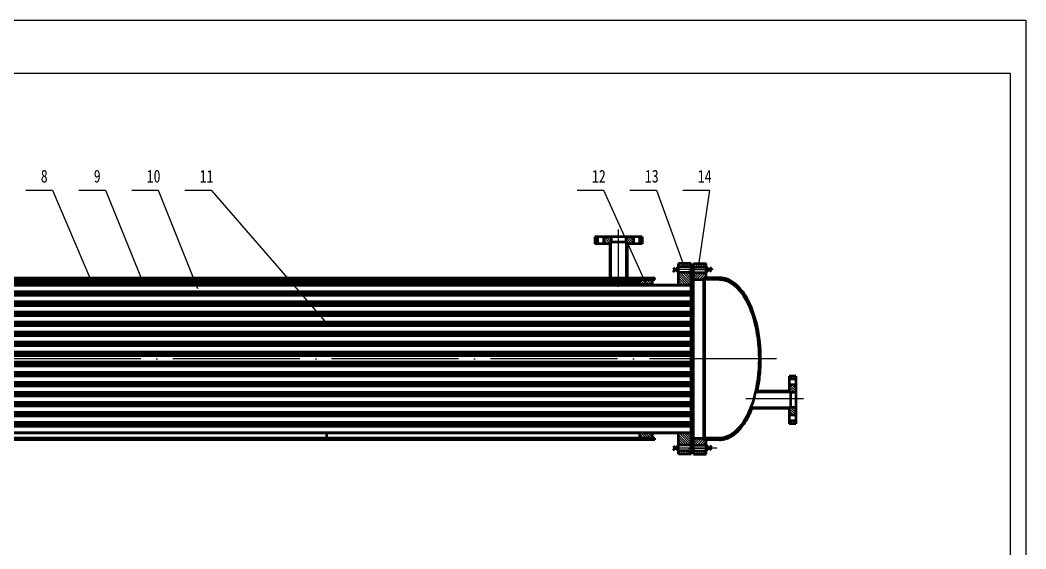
# Model space of a CAD drawing. Header units: millimetres. Extents: x 28112 to 125479, y -77703 to -39899.
# Drawn here: x 29182 to 31082, y -40898 to -39899 of the extents above; entities that cross this region are included whole.
import ezdxf

# ---------------------------------------------------------------- set-up
doc = ezdxf.new("R2010")
doc.units = ezdxf.units.MM
doc.header["$LTSCALE"] = 10
doc.linetypes.add('ACAD_ISO04W100', pattern=[30, 24, -3, 0, -3])
for name, color, linetype in [('中心线', 3, 'ACAD_ISO04W100'), ('填充', 6, 'Continuous'), ('标注', 7, 'Continuous')]:
    doc.layers.add(name, color=color, linetype=linetype)
doc.layers.add('实体', color=7, linetype='Continuous', lineweight=50)
doc.styles.get("Standard").update_dxf_attribs({"font": 'txt', "bigfont": 'gbcbig.shx'})
pattern_1 = [(135, (59228.057, 0), (1.65462987, 1.65462987), []), (135, (59227.757, 0), (1.65462987, 1.65462987), [])]
pattern_2 = [(225, (59228.057, -81078.1354), (1.65462987, -1.65462987), []), (225, (59227.757, -81078.1354), (1.65462987, -1.65462987), [])]

msp = doc.modelspace()

# ---------------------------------------------------------------- hatches: boundary and pattern name
at = {"layer": '填充'}
h = msp.add_hatch(dxfattribs=at)
h.set_pattern_fill('ANSI31', color=256, angle=-90, style=0)
h.set_pattern_definition([(135, (36711.726, -39183.9706), (-2.245064, -2.245064), [])])
h.paths.add_polyline_path([(30352, -40308.8), (30357.5, -40308.8), (30357.5, -40321.8), (30352, -40321.8)])
h.paths.add_polyline_path([(30336.5, -40309.8), (30337.5, -40308.8), (30341, -40308.8), (30341, -40321.8), (30328.7, -40321.8), (30328.7, -40318.8), (30326.5, -40318.8), (30326.5, -40308.8), (30329.5, -40308.8), (30330.5, -40309.8), (30331.5, -40308.8), (30335.5, -40308.8)])
h.paths.add_polyline_path([(30288.5, -40309.8), (30289.5, -40308.8), (30293.5, -40308.8), (30294.5, -40309.8), (30295.5, -40308.8), (30298.5, -40308.8), (30298.5, -40318.8), (30296.2, -40318.8), (30296.2, -40321.8), (30284, -40321.8), (30284, -40308.8), (30287.5, -40308.8)])
h.paths.add_polyline_path([(30267.5, -40321.8), (30267.5, -40308.8), (30273, -40308.8), (30273, -40321.8)])
h = msp.add_hatch(dxfattribs=at)
h.set_pattern_fill('ANSI31', color=256, angle=90, style=0)
h.set_pattern_definition([(225, (0, -81078.1354), (-2.24506403, 2.24506403), [])])
h.paths.add_polyline_path([(30297.7, -40389.1), (30296.2, -40389.1), (30296.2, -40318.8), (30297.7, -40318.8)])
h.paths.add_polyline_path([(30328.7, -40389.1), (30327.2, -40389.1), (30327.2, -40318.8), (30328.7, -40318.8)])
h = msp.add_hatch(dxfattribs=at)
h.set_pattern_fill('ANSI31', color=256, style=0)
h.set_pattern_definition([(135, (59228.057, 0), (2.24506403, 2.24506403), [])])
h.paths.add_polyline_path([(30426, -40359.1), (30450, -40359.1), (30450, -40365.1), (30426, -40365.1)])
h.paths.add_polyline_path([(30426, -40376.1), (30450, -40376.1), (30450, -40399.1), (30426, -40399.1)])
h.paths.add_polyline_path([(30426, -40413.1), (30450, -40413.1), (30450, -40418.1), (30426, -40418.1)])
h.paths.add_polyline_path([(30426, -40432.1), (30450, -40432.1), (30450, -40437.1), (30426, -40437.1)])
h.paths.add_polyline_path([(30426, -40451.1), (30450, -40451.1), (30450, -40456.1), (30426, -40456.1)])
h.paths.add_polyline_path([(30426, -40470.1), (30450, -40470.1), (30450, -40475.1), (30426, -40475.1)])
h.paths.add_polyline_path([(30426, -40489.1), (30450, -40489.1), (30450, -40494.1), (30426, -40494.1)])
h.paths.add_polyline_path([(30426, -40508.1), (30450, -40508.1), (30450, -40513.1), (30426, -40513.1)])
h.paths.add_polyline_path([(30426, -40527.1), (30450, -40527.1), (30450, -40532.1), (30426, -40532.1)])
h.paths.add_polyline_path([(30426, -40546.1), (30450, -40546.1), (30450, -40551.1), (30426, -40551.1)])
h.paths.add_polyline_path([(30426, -40565.1), (30450, -40565.1), (30450, -40570.1), (30426, -40570.1)])
h.paths.add_polyline_path([(30426, -40584.1), (30450, -40584.1), (30450, -40589.1), (30426, -40589.1)])
h.paths.add_polyline_path([(30426, -40603.1), (30450, -40603.1), (30450, -40608.1), (30426, -40608.1)])
h.paths.add_polyline_path([(30426, -40622.1), (30450, -40622.1), (30450, -40627.1), (30426, -40627.1)])
h.paths.add_polyline_path([(30426, -40641.1), (30450, -40641.1), (30450, -40646.1), (30426, -40646.1)])
h.paths.add_polyline_path([(30426, -40660.1), (30450, -40660.1), (30450, -40665.1), (30426, -40665.1)])
h.paths.add_polyline_path([(30426, -40679.1), (30450, -40679.1), (30450, -40702.1), (30426, -40702.1)])
h.paths.add_polyline_path([(30426, -40713.1), (30450, -40713.1), (30450, -40719.1), (30426, -40719.1)])
h = msp.add_hatch(dxfattribs=at)
h.set_pattern_fill('ANSI31', color=256, angle=-90, style=0)
h.set_pattern_definition([(225, (-11583.396, -15323.1676), (-2.24506403, 2.24506403), [])])
h.paths.add_polyline_path([(30454, -40365.1), (30454, -40359.1), (30478, -40359.1), (30478, -40365.1)])
h.paths.add_polyline_path([(30478, -40376.1), (30478, -40386.1), (30475, -40386.1), (30473.3, -40389.1), (30454, -40389.1), (30454, -40384.1), (30455, -40383.1), (30454, -40382.1), (30454, -40380.1), (30455, -40379.1), (30454, -40378.1), (30454, -40376.1)])
h.paths.add_polyline_path([(30454, -40702.1), (30454, -40700.1), (30455, -40699.1), (30454, -40698.1), (30454, -40696.1), (30455, -40695.1), (30454, -40694.1), (30454, -40689.1), (30473.3, -40689.1), (30475, -40692.1), (30478, -40692.1), (30478, -40702.1)])
h.paths.add_polyline_path([(30478, -40713.1), (30478, -40719.1), (30454, -40719.1), (30454, -40713.1)])
h = msp.add_hatch(dxfattribs=at)
h.set_pattern_fill('ANSI31', color=256, scale=5, angle=90, style=0)
h.paths.add_polyline_path([(30381, -40386.1), (28847, -40386.1), (28847, -40389.1), (30381, -40389.1)])
h = msp.add_hatch(dxfattribs=at)
h.set_pattern_fill('JIS_LC_8A', color=256, scale=0.3, style=0)
h.set_pattern_definition(pattern_1)
h.paths.add_polyline_path([(30450, -40377.1), (30454, -40377.1), (30454, -40387.1), (30450, -40387.1)])
h = msp.add_hatch(dxfattribs=at)
h.set_pattern_fill('JIS_LC_8A', color=256, scale=0.3, style=0)
h.set_pattern_definition(pattern_1)
h.paths.add_polyline_path([(30450, -40377.1), (30454, -40377.1), (30454, -40387.1), (30450, -40387.1)])
for points in [[(30473.3, -40389.1), (30475, -40389.1), (30475, -40386.1)], [(30473.3, -40689.1), (30475, -40689.1), (30475, -40692.1)]]:
    msp.add_hatch(color=256, dxfattribs=at).paths.add_polyline_path(points)
h = msp.add_hatch(dxfattribs=at)
h.set_pattern_fill('ANSI31', color=256, angle=-90, style=0)
h.set_pattern_definition([(315, (71578.1582, -15323.1676), (2.24506403, 2.24506403), [])])
h.paths.add_polyline_path([(30367, -40399), (30367, -40398.5), (30370, -40398.5), (30370, -40399), (30376, -40399), (30376, -40389.1), (30352, -40389.1), (30352, -40399), (30358, -40399), (30358, -40398.5), (30361, -40398.5), (30361, -40399)])
h.paths.add_polyline_path([(30361, -40413.2), (30361, -40413.7), (30358, -40413.7), (30358, -40413.2), (30352, -40413.2), (30352, -40418), (30358, -40418), (30358, -40417.5), (30361, -40417.5), (30361, -40418), (30367, -40418), (30367, -40417.5), (30370, -40417.5), (30370, -40418), (30376, -40418), (30376, -40413.2), (30370, -40413.2), (30370, -40413.7), (30367, -40413.7), (30367, -40413.2)])
h.paths.add_polyline_path([(30367, -40437), (30367, -40436.5), (30370, -40436.5), (30370, -40437), (30376, -40437), (30376, -40432.2), (30370, -40432.2), (30370, -40432.7), (30367, -40432.7), (30367, -40432.2), (30361, -40432.2), (30361, -40432.7), (30358, -40432.7), (30358, -40432.2), (30352, -40432.2), (30352, -40437), (30358, -40437), (30358, -40436.5), (30361, -40436.5), (30361, -40437)])
h.paths.add_polyline_path([(30361, -40451.2), (30361, -40451.7), (30358, -40451.7), (30358, -40451.2), (30352, -40451.2), (30352, -40456), (30358, -40456), (30358, -40455.5), (30361, -40455.5), (30361, -40456), (30367, -40456), (30367, -40455.5), (30370, -40455.5), (30370, -40456), (30376, -40456), (30376, -40451.2), (30370, -40451.2), (30370, -40451.7), (30367, -40451.7), (30367, -40451.2)])
h.paths.add_polyline_path([(30367, -40475), (30367, -40474.5), (30370, -40474.5), (30370, -40475), (30376, -40475), (30376, -40470.2), (30370, -40470.2), (30370, -40470.7), (30367, -40470.7), (30367, -40470.2), (30361, -40470.2), (30361, -40470.7), (30358, -40470.7), (30358, -40470.2), (30352, -40470.2), (30352, -40475), (30358, -40475), (30358, -40474.5), (30361, -40474.5), (30361, -40475)])
h.paths.add_polyline_path([(30367, -40494), (30367, -40493.5), (30370, -40493.5), (30370, -40494), (30376, -40494), (30376, -40489.2), (30370, -40489.2), (30370, -40489.7), (30367, -40489.7), (30367, -40489.2), (30361, -40489.2), (30361, -40489.7), (30358, -40489.7), (30358, -40489.2), (30352, -40489.2), (30352, -40494), (30358, -40494), (30358, -40493.5), (30361, -40493.5), (30361, -40494)])
h.paths.add_polyline_path([(30361, -40508.2), (30361, -40508.7), (30358, -40508.7), (30358, -40508.2), (30352, -40508.2), (30352, -40513), (30358, -40513), (30358, -40512.5), (30361, -40512.5), (30361, -40513), (30367, -40513), (30367, -40512.5), (30370, -40512.5), (30370, -40513), (30376, -40513), (30376, -40508.2), (30370, -40508.2), (30370, -40508.7), (30367, -40508.7), (30367, -40508.2)])
h.paths.add_polyline_path([(30361, -40527.2), (30361, -40527.7), (30358, -40527.7), (30358, -40527.2), (30352, -40527.2), (30352, -40532), (30358, -40532), (30358, -40531.5), (30361, -40531.5), (30361, -40532), (30367, -40532), (30367, -40531.5), (30370, -40531.5), (30370, -40532), (30376, -40532), (30376, -40527.2), (30370, -40527.2), (30370, -40527.7), (30367, -40527.7), (30367, -40527.2)])
h.paths.add_polyline_path([(30367, -40551), (30367, -40550.5), (30370, -40550.5), (30370, -40551), (30376, -40551), (30376, -40546.2), (30370, -40546.2), (30370, -40546.7), (30367, -40546.7), (30367, -40546.2), (30361, -40546.2), (30361, -40546.7), (30358, -40546.7), (30358, -40546.2), (30352, -40546.2), (30352, -40551), (30358, -40551), (30358, -40550.5), (30361, -40550.5), (30361, -40551)])
h.paths.add_polyline_path([(30367, -40570), (30367, -40569.5), (30370, -40569.5), (30370, -40570), (30376, -40570), (30376, -40565.2), (30370, -40565.2), (30370, -40565.7), (30367, -40565.7), (30367, -40565.2), (30361, -40565.2), (30361, -40565.7), (30358, -40565.7), (30358, -40565.2), (30352, -40565.2), (30352, -40570), (30358, -40570), (30358, -40569.5), (30361, -40569.5), (30361, -40570)])
h.paths.add_polyline_path([(30361, -40584.2), (30361, -40584.7), (30358, -40584.7), (30358, -40584.2), (30352, -40584.2), (30352, -40589), (30358, -40589), (30358, -40588.5), (30361, -40588.5), (30361, -40589), (30367, -40589), (30367, -40588.5), (30370, -40588.5), (30370, -40589), (30376, -40589), (30376, -40584.2), (30370, -40584.2), (30370, -40584.7), (30367, -40584.7), (30367, -40584.2)])
h.paths.add_polyline_path([(30361, -40603.2), (30361, -40603.7), (30358, -40603.7), (30358, -40603.2), (30352, -40603.2), (30352, -40608), (30358, -40608), (30358, -40607.5), (30361, -40607.5), (30361, -40608), (30367, -40608), (30367, -40607.5), (30370, -40607.5), (30370, -40608), (30376, -40608), (30376, -40603.2), (30370, -40603.2), (30370, -40603.7), (30367, -40603.7), (30367, -40603.2)])
h.paths.add_polyline_path([(30361, -40622.2), (30361, -40622.7), (30358, -40622.7), (30358, -40622.2), (30352, -40622.2), (30352, -40627), (30358, -40627), (30358, -40626.5), (30361, -40626.5), (30361, -40627), (30367, -40627), (30367, -40626.5), (30370, -40626.5), (30370, -40627), (30376, -40627), (30376, -40622.2), (30370, -40622.2), (30370, -40622.7), (30367, -40622.7), (30367, -40622.2)])
h.paths.add_polyline_path([(30361, -40641.2), (30361, -40641.7), (30358, -40641.7), (30358, -40641.2), (30352, -40641.2), (30352, -40646), (30358, -40646), (30358, -40645.5), (30361, -40645.5), (30361, -40646), (30367, -40646), (30367, -40645.5), (30370, -40645.5), (30370, -40646), (30376, -40646), (30376, -40641.2), (30370, -40641.2), (30370, -40641.7), (30367, -40641.7), (30367, -40641.2)])
h.paths.add_polyline_path([(30361, -40660.2), (30361, -40660.7), (30358, -40660.7), (30358, -40660.2), (30352, -40660.2), (30352, -40665), (30358, -40665), (30358, -40664.5), (30361, -40664.5), (30361, -40665), (30367, -40665), (30367, -40664.5), (30370, -40664.5), (30370, -40665), (30376, -40665), (30376, -40660.2), (30370, -40660.2), (30370, -40660.7), (30367, -40660.7), (30367, -40660.2)])
h.paths.add_polyline_path([(30361, -40679.2), (30361, -40679.7), (30358, -40679.7), (30358, -40679.2), (30352, -40679.2), (30352, -40689.1), (30376, -40689.1), (30376, -40679.2), (30370, -40679.2), (30370, -40679.7), (30367, -40679.7), (30367, -40679.2)])
h = msp.add_hatch(dxfattribs=at)
h.set_pattern_fill('ANSI31', color=256, style=0)
h.set_pattern_definition([(225, (59228.057, -81078.1354), (2.24506403, -2.24506403), [])])
edge = h.paths.add_edge_path()
edge.add_ellipse((30503, -40539.1), major_axis=(0, -150), ratio=0.5, start_angle=51.2066, end_angle=51.938, ccw=False)
edge.add_line((30561.5, -40633), (30637.7, -40633))
edge.add_line((30637.7, -40633), (30637.7, -40631.5))
edge.add_line((30637.7, -40631.5), (30562.1, -40631.5))
edge = h.paths.add_edge_path()
edge.add_line((30571.1, -40602), (30637.7, -40602))
edge.add_line((30637.7, -40602), (30637.7, -40600.5))
edge.add_line((30637.7, -40600.5), (30571.4, -40600.5))
edge.add_ellipse((30503, -40539.1), major_axis=(0, -150), ratio=0.5, start_angle=65.175, end_angle=65.8047, ccw=False)
h = msp.add_hatch(dxfattribs=at)
h.set_pattern_fill('ANSI31', color=256, style=0)
h.set_pattern_definition([(315, (31772.4696, -34217.5388), (-2.245064, -2.245064), [])])
h.paths.add_polyline_path([(30647.7, -40577.3), (30647.7, -40571.8), (30634.7, -40571.8), (30634.7, -40577.3)])
h.paths.add_polyline_path([(30646.7, -40592.8), (30647.7, -40591.8), (30647.7, -40588.3), (30634.7, -40588.3), (30634.7, -40600.5), (30637.7, -40600.5), (30637.7, -40602.8), (30647.7, -40602.8), (30647.7, -40599.8), (30646.7, -40598.8), (30647.7, -40597.8), (30647.7, -40593.8)])
h.paths.add_polyline_path([(30646.7, -40640.8), (30647.7, -40639.8), (30647.7, -40635.8), (30646.7, -40634.8), (30647.7, -40633.8), (30647.7, -40630.8), (30637.7, -40630.8), (30637.7, -40633), (30634.7, -40633), (30634.7, -40645.3), (30647.7, -40645.3), (30647.7, -40641.8)])
h.paths.add_polyline_path([(30634.7, -40661.8), (30647.7, -40661.8), (30647.7, -40656.3), (30634.7, -40656.3)])
h = msp.add_hatch(dxfattribs=at)
h.set_pattern_fill('ANSI31', color=256, scale=5, angle=90, style=0)
h.set_pattern_definition([(45, (59228.057, -303), (11.22532, -11.22532), [])])
h.paths.add_polyline_path([(28931.8, -40692.1), (28931.8, -40689.1), (30381, -40689.1), (30381, -40692.1)])
h.paths.add_polyline_path([(28899.3, -40689.1), (28899.3, -40692.1), (28847, -40692.1), (28847, -40689.1)])
h = msp.add_hatch(dxfattribs=at)
h.set_pattern_fill('JIS_LC_8A', color=256, scale=0.3, style=0)
h.set_pattern_definition(pattern_2)
h.paths.add_polyline_path([(30450, -40701.1), (30454, -40701.1), (30454, -40691.1), (30450, -40691.1)])
h = msp.add_hatch(dxfattribs=at)
h.set_pattern_fill('JIS_LC_8A', color=256, scale=0.3, style=0)
h.set_pattern_definition(pattern_2)
h.paths.add_polyline_path([(30450, -40701.1), (30454, -40701.1), (30454, -40691.1), (30450, -40691.1)])

# ---------------------------------------------------------------- linework, layer by layer
at = {"layer": '中心线'}
for p, q in [((30288.5, -40311), (30288.5, -40308)), ((30294.5, -40311), (30294.5, -40308)), ((30312.5, -40403.3), (30312.5, -40294.5)), ((30330.5, -40311), (30330.5, -40308)), ((30336.5, -40311), (30336.5, -40308)), ((30459.9, -40370.6), (30415.7, -40370.6)), ((30491.6, -40370.6), (30415.7, -40370.6)), ((30444.1, -40370.6), (30488.3, -40370.6)), ((30610.8, -40539.1), (28630.4, -40539.1)), ((30645.5, -40592.8), (30648.5, -40592.8)), ((30553.1, -40614.1), (30661.9, -40614.1)), ((30645.5, -40598.8), (30648.5, -40598.8)), ((30645.5, -40634.8), (30648.5, -40634.8)), ((30645.5, -40640.8), (30648.5, -40640.8)), ((30459.9, -40707.6), (30415.7, -40707.6)), ((30498.5, -40707.6), (30415.7, -40707.6)), ((30444.1, -40707.6), (30488.3, -40707.6))]:
    msp.add_line(p, q, dxfattribs=at)
at = {"layer": '填充'}
for p, q in [((30473.3, -40389.1), (30475, -40389.1)), ((30473.3, -40689.1), (30475, -40689.1))]:
    msp.add_line(p, q, dxfattribs=at)
at = {"layer": '实体', "lineweight": -3}
for p, q in [((28112, -39899.2), (31082, -39899.2)), ((31082, -39899.2), (31082, -41999.2)), ((28142, -39999.2), (31052, -39999.2)), ((31052, -39999.2), (31052, -41969.2))]:
    msp.add_line(p, q, dxfattribs=at)
at = {"layer": '实体'}
for p, q in [((30267.5, -40308.8), (30267.5, -40321.8)), ((30357.5, -40308.8), (30267.5, -40308.8)), ((30267.5, -40308.8), (30267.5, -40321.8)), ((30273, -40308.8), (30273, -40321.8)), ((30284, -40308.8), (30284, -40321.8)), ((30288.5, -40309.8), (30287.5, -40308.8)), ((30289.5, -40308.8), (30288.5, -40309.8)), ((30294.5, -40309.8), (30293.5, -40308.8)), ((30295.5, -40308.8), (30294.5, -40309.8)), ((30298.5, -40308.8), (30298.5, -40318.8)), ((30326.5, -40308.8), (30326.5, -40318.8)), ((30329.5, -40308.8), (30330.5, -40309.8)), ((30330.5, -40309.8), (30331.5, -40308.8)), ((30335.5, -40308.8), (30336.5, -40309.8)), ((30336.5, -40309.8), (30337.5, -40308.8)), ((30341, -40308.8), (30341, -40321.8)), ((30352, -40308.8), (30352, -40321.8)), ((30357.5, -40308.8), (30357.5, -40321.8)), ((30296.2, -40321.8), (30267.5, -40321.8)), ((30328.7, -40318.8), (30296.2, -40318.8)), ((30296.2, -40318.8), (30296.2, -40389.1)), ((30297.7, -40318.8), (30297.7, -40390.1)), ((30327.2, -40318.8), (30327.2, -40390.1)), ((30328.7, -40318.8), (30328.7, -40389.1)), ((30357.5, -40321.8), (30328.7, -40321.8)), ((30415.8, -40366.3), (30424.5, -40374.9)), ((30415.8, -40374.9), (30424.5, -40366.3)), ((30450, -40359.1), (30426, -40359.1)), ((30426, -40399.1), (30426, -40359.1)), ((30450, -40365.1), (30426, -40365.1)), ((30450, -40719.1), (30450, -40359.1)), ((30454, -40719.1), (30454, -40359.1)), ((30454, -40359.1), (30478, -40359.1)), ((30454, -40365.1), (30478, -40365.1)), ((30478, -40386.1), (30478, -40359.1)), ((30488.1, -40366.3), (30479.5, -40374.9)), ((30488.1, -40374.9), (30479.5, -40366.3)), ((28847, -40386.1), (30381, -40386.1)), ((30381, -40389.1), (30381, -40386.1)), ((30450, -40376.1), (30426, -40376.1)), ((30454, -40377.1), (30450, -40377.1)), ((30454, -40377.1), (30450, -40377.1)), ((30454, -40387.1), (30450, -40387.1)), ((30454, -40387.1), (30450, -40387.1)), ((30454, -40376.1), (30478, -40376.1)), ((30454, -40378.1), (30455, -40379.1)), ((30454, -40380.1), (30455, -40379.1)), ((30454, -40382.1), (30455, -40383.1)), ((30454, -40384.1), (30455, -40383.1)), ((30475, -40386.1), (30473.3, -40389.1)), ((30475, -40386.1), (30473.3, -40389.1)), ((30475, -40386.1), (30478, -40386.1)), ((30475, -40386.1), (30475, -40692.1)), ((30503, -40386.1), (30478, -40386.1)), ((28778, -40399.1), (30450, -40399.1)), ((28778, -40400.1), (30450, -40400.1)), ((28847, -40389.1), (30381, -40389.1)), ((28876, -40394.1), (30352, -40394.1)), ((29466.4, -40389.1), (29466.4, -40399.1)), ((30056.8, -40389.1), (30056.8, -40399.1)), ((30376, -40389.1), (30352, -40389.1)), ((30352, -40389.1), (30352, -40399.1)), ((30358, -40399), (30352, -40399)), ((30358, -40398.5), (30358, -40399.1)), ((30361, -40398.5), (30358, -40398.5)), ((30361, -40398.5), (30361, -40399.1)), ((30367, -40399), (30361, -40399)), ((30367, -40398.5), (30367, -40399.1)), ((30370, -40398.5), (30367, -40398.5)), ((30370, -40398.5), (30370, -40399.1)), ((30376, -40399), (30370, -40399)), ((30376, -40389.1), (30376, -40399.1)), ((30454, -40389.1), (30473.3, -40389.1)), ((30473.3, -40389.1), (30473.3, -40689.1)), ((30503, -40389.1), (30475, -40389.1)), ((28778, -40412.1), (30450, -40412.1)), ((28778, -40413.1), (30450, -40413.1)), ((28778, -40418.1), (30450, -40418.1)), ((28778, -40419.1), (30450, -40419.1)), ((29466.4, -40413.1), (29466.4, -40418.1)), ((30056.8, -40413.1), (30056.8, -40418.1)), ((30352, -40413.1), (30352, -40418.1)), ((30358, -40413.2), (30352, -40413.2)), ((30358, -40418), (30352, -40418)), ((30358, -40413.1), (30358, -40413.7)), ((30361, -40413.7), (30358, -40413.7)), ((30358, -40417.5), (30358, -40418.1)), ((30361, -40417.5), (30358, -40417.5)), ((30361, -40413.1), (30361, -40413.7)), ((30367, -40413.2), (30361, -40413.2)), ((30361, -40417.5), (30361, -40418.1)), ((30367, -40418), (30361, -40418)), ((30367, -40413.1), (30367, -40413.7)), ((30370, -40413.7), (30367, -40413.7)), ((30367, -40417.5), (30367, -40418.1)), ((30370, -40417.5), (30367, -40417.5)), ((30370, -40413.1), (30370, -40413.7)), ((30376, -40413.2), (30370, -40413.2)), ((30370, -40417.5), (30370, -40418.1)), ((30376, -40418), (30370, -40418)), ((30376, -40413.1), (30376, -40418.1)), ((30426, -40418.1), (30426, -40413.1)), ((28778, -40431.1), (30450, -40431.1)), ((28778, -40432.1), (30450, -40432.1)), ((28778, -40437.1), (30450, -40437.1)), ((28778, -40438.1), (30450, -40438.1)), ((29466.4, -40432.1), (29466.4, -40437.1)), ((29466.4, -40432.1), (29466.4, -40437.1)), ((30056.8, -40432.1), (30056.8, -40437.1)), ((30056.8, -40432.1), (30056.8, -40437.1)), ((30352, -40432.1), (30352, -40437.1)), ((30352, -40432.1), (30352, -40437.1)), ((30358, -40432.2), (30352, -40432.2)), ((30358, -40437), (30352, -40437)), ((30358, -40437), (30352, -40437)), ((30358, -40432.1), (30358, -40432.7)), ((30361, -40432.7), (30358, -40432.7)), ((30358, -40436.5), (30358, -40437.1)), ((30361, -40436.5), (30358, -40436.5)), ((30358, -40436.5), (30358, -40437.1)), ((30361, -40436.5), (30358, -40436.5)), ((30361, -40432.1), (30361, -40432.7)), ((30367, -40432.2), (30361, -40432.2)), ((30361, -40436.5), (30361, -40437.1)), ((30361, -40436.5), (30361, -40437.1)), ((30367, -40437), (30361, -40437)), ((30367, -40437), (30361, -40437)), ((30367, -40432.1), (30367, -40432.7)), ((30370, -40432.7), (30367, -40432.7)), ((30367, -40436.5), (30367, -40437.1)), ((30370, -40436.5), (30367, -40436.5)), ((30367, -40436.5), (30367, -40437.1)), ((30370, -40436.5), (30367, -40436.5)), ((30370, -40432.1), (30370, -40432.7)), ((30376, -40432.2), (30370, -40432.2)), ((30370, -40436.5), (30370, -40437.1)), ((30370, -40436.5), (30370, -40437.1)), ((30376, -40437), (30370, -40437)), ((30376, -40437), (30370, -40437)), ((30376, -40432.1), (30376, -40437.1)), ((30376, -40432.1), (30376, -40437.1)), ((30426, -40437.1), (30426, -40432.1)), ((30426, -40437.1), (30426, -40432.1)), ((28778, -40450.1), (30450, -40450.1)), ((28778, -40451.1), (30450, -40451.1)), ((28778, -40456.1), (30450, -40456.1)), ((28778, -40457.1), (30450, -40457.1)), ((29466.4, -40451.1), (29466.4, -40456.1)), ((29466.4, -40451.1), (29466.4, -40456.1)), ((30056.8, -40451.1), (30056.8, -40456.1)), ((30056.8, -40451.1), (30056.8, -40456.1)), ((30352, -40451.1), (30352, -40456.1)), ((30352, -40451.1), (30352, -40456.1)), ((30358, -40451.2), (30352, -40451.2)), ((30358, -40451.2), (30352, -40451.2)), ((30358, -40456), (30352, -40456)), ((30358, -40456), (30352, -40456)), ((30358, -40451.1), (30358, -40451.7)), ((30358, -40451.1), (30358, -40451.7)), ((30361, -40451.7), (30358, -40451.7)), ((30361, -40451.7), (30358, -40451.7)), ((30358, -40455.5), (30358, -40456.1)), ((30361, -40455.5), (30358, -40455.5)), ((30358, -40455.5), (30358, -40456.1)), ((30361, -40455.5), (30358, -40455.5)), ((30361, -40451.1), (30361, -40451.7)), ((30361, -40451.1), (30361, -40451.7)), ((30367, -40451.2), (30361, -40451.2)), ((30367, -40451.2), (30361, -40451.2)), ((30361, -40455.5), (30361, -40456.1)), ((30361, -40455.5), (30361, -40456.1)), ((30367, -40456), (30361, -40456)), ((30367, -40456), (30361, -40456)), ((30367, -40451.1), (30367, -40451.7)), ((30367, -40451.1), (30367, -40451.7)), ((30370, -40451.7), (30367, -40451.7)), ((30370, -40451.7), (30367, -40451.7)), ((30367, -40455.5), (30367, -40456.1)), ((30370, -40455.5), (30367, -40455.5)), ((30367, -40455.5), (30367, -40456.1)), ((30370, -40455.5), (30367, -40455.5)), ((30370, -40451.1), (30370, -40451.7)), ((30370, -40451.1), (30370, -40451.7)), ((30376, -40451.2), (30370, -40451.2)), ((30376, -40451.2), (30370, -40451.2)), ((30370, -40455.5), (30370, -40456.1)), ((30370, -40455.5), (30370, -40456.1)), ((30376, -40456), (30370, -40456)), ((30376, -40456), (30370, -40456)), ((30376, -40451.1), (30376, -40456.1)), ((30376, -40451.1), (30376, -40456.1)), ((30426, -40456.1), (30426, -40451.1)), ((30426, -40456.1), (30426, -40451.1)), ((28778, -40469.1), (30450, -40469.1)), ((28778, -40470.1), (30450, -40470.1)), ((28778, -40475.1), (30450, -40475.1)), ((28778, -40476.1), (30450, -40476.1)), ((29466.4, -40470.1), (29466.4, -40475.1)), ((29466.4, -40470.1), (29466.4, -40475.1)), ((29761.6, -40470.1), (29761.6, -40475.1)), ((29761.6, -40470.1), (29761.6, -40475.1)), ((30056.8, -40470.1), (30056.8, -40475.1)), ((30056.8, -40470.1), (30056.8, -40475.1)), ((30352, -40470.1), (30352, -40475.1)), ((30352, -40470.1), (30352, -40475.1)), ((30358, -40470.2), (30352, -40470.2)), ((30358, -40470.2), (30352, -40470.2)), ((30358, -40475), (30352, -40475)), ((30358, -40475), (30352, -40475)), ((30358, -40470.1), (30358, -40470.7)), ((30358, -40470.1), (30358, -40470.7)), ((30361, -40470.7), (30358, -40470.7)), ((30361, -40470.7), (30358, -40470.7)), ((30358, -40474.5), (30358, -40475.1)), ((30361, -40474.5), (30358, -40474.5)), ((30358, -40474.5), (30358, -40475.1)), ((30361, -40474.5), (30358, -40474.5)), ((30361, -40470.1), (30361, -40470.7)), ((30361, -40470.1), (30361, -40470.7)), ((30367, -40470.2), (30361, -40470.2)), ((30367, -40470.2), (30361, -40470.2)), ((30361, -40474.5), (30361, -40475.1)), ((30361, -40474.5), (30361, -40475.1)), ((30367, -40475), (30361, -40475)), ((30367, -40475), (30361, -40475)), ((30367, -40470.1), (30367, -40470.7)), ((30367, -40470.1), (30367, -40470.7)), ((30370, -40470.7), (30367, -40470.7)), ((30370, -40470.7), (30367, -40470.7)), ((30367, -40474.5), (30367, -40475.1)), ((30370, -40474.5), (30367, -40474.5)), ((30367, -40474.5), (30367, -40475.1)), ((30370, -40474.5), (30367, -40474.5)), ((30370, -40470.1), (30370, -40470.7)), ((30370, -40470.1), (30370, -40470.7)), ((30376, -40470.2), (30370, -40470.2)), ((30376, -40470.2), (30370, -40470.2)), ((30370, -40474.5), (30370, -40475.1)), ((30370, -40474.5), (30370, -40475.1)), ((30376, -40475), (30370, -40475)), ((30376, -40475), (30370, -40475)), ((30376, -40470.1), (30376, -40475.1)), ((30376, -40470.1), (30376, -40475.1)), ((30426, -40475.1), (30426, -40470.1)), ((30426, -40475.1), (30426, -40470.1)), ((28778, -40488.1), (30450, -40488.1)), ((28778, -40489.1), (30450, -40489.1)), ((28778, -40494.1), (30450, -40494.1)), ((28778, -40495.1), (30450, -40495.1)), ((29466.4, -40489.1), (29466.4, -40494.1)), ((29466.4, -40489.1), (29466.4, -40494.1)), ((29761.6, -40494.1), (29761.6, -40489.1)), ((29761.6, -40489.1), (29761.6, -40494.1)), ((29761.6, -40489.1), (29761.6, -40494.1)), ((30056.8, -40489.1), (30056.8, -40494.1)), ((30056.8, -40489.1), (30056.8, -40494.1)), ((30352, -40489.1), (30352, -40494.1)), ((30352, -40489.1), (30352, -40494.1)), ((30358, -40489.2), (30352, -40489.2)), ((30358, -40489.2), (30352, -40489.2)), ((30358, -40494), (30352, -40494)), ((30358, -40494), (30352, -40494)), ((30358, -40489.1), (30358, -40489.7)), ((30358, -40489.1), (30358, -40489.7)), ((30361, -40489.7), (30358, -40489.7)), ((30361, -40489.7), (30358, -40489.7)), ((30358, -40493.5), (30358, -40494.1)), ((30361, -40493.5), (30358, -40493.5)), ((30358, -40493.5), (30358, -40494.1)), ((30361, -40493.5), (30358, -40493.5)), ((30361, -40489.1), (30361, -40489.7)), ((30361, -40489.1), (30361, -40489.7)), ((30367, -40489.2), (30361, -40489.2)), ((30367, -40489.2), (30361, -40489.2)), ((30361, -40493.5), (30361, -40494.1)), ((30361, -40493.5), (30361, -40494.1)), ((30367, -40494), (30361, -40494)), ((30367, -40494), (30361, -40494)), ((30367, -40489.1), (30367, -40489.7)), ((30367, -40489.1), (30367, -40489.7)), ((30370, -40489.7), (30367, -40489.7)), ((30370, -40489.7), (30367, -40489.7)), ((30367, -40493.5), (30367, -40494.1)), ((30370, -40493.5), (30367, -40493.5)), ((30367, -40493.5), (30367, -40494.1)), ((30370, -40493.5), (30367, -40493.5)), ((30370, -40489.1), (30370, -40489.7)), ((30370, -40489.1), (30370, -40489.7)), ((30376, -40489.2), (30370, -40489.2)), ((30376, -40489.2), (30370, -40489.2)), ((30370, -40493.5), (30370, -40494.1)), ((30370, -40493.5), (30370, -40494.1)), ((30376, -40494), (30370, -40494)), ((30376, -40494), (30370, -40494)), ((30376, -40489.1), (30376, -40494.1)), ((30376, -40489.1), (30376, -40494.1)), ((30426, -40494.1), (30426, -40489.1)), ((30426, -40494.1), (30426, -40489.1)), ((28778, -40507.1), (30450, -40507.1)), ((28778, -40508.1), (30450, -40508.1)), ((28778, -40513.1), (30450, -40513.1)), ((28778, -40514.1), (30450, -40514.1)), ((29466.4, -40508.1), (29466.4, -40513.1)), ((29466.4, -40508.1), (29466.4, -40513.1)), ((29761.6, -40513.1), (29761.6, -40508.1)), ((29761.6, -40508.1), (29761.6, -40513.1)), ((29761.6, -40508.1), (29761.6, -40513.1)), ((30056.8, -40508.1), (30056.8, -40513.1)), ((30056.8, -40508.1), (30056.8, -40513.1)), ((30352, -40508.1), (30352, -40513.1)), ((30352, -40508.1), (30352, -40513.1)), ((30358, -40508.2), (30352, -40508.2)), ((30358, -40508.2), (30352, -40508.2)), ((30358, -40513), (30352, -40513)), ((30358, -40513), (30352, -40513)), ((30358, -40508.1), (30358, -40508.7)), ((30358, -40508.1), (30358, -40508.7)), ((30361, -40508.7), (30358, -40508.7)), ((30361, -40508.7), (30358, -40508.7)), ((30358, -40512.5), (30358, -40513.1)), ((30361, -40512.5), (30358, -40512.5)), ((30358, -40512.5), (30358, -40513.1)), ((30361, -40512.5), (30358, -40512.5)), ((30361, -40508.1), (30361, -40508.7)), ((30361, -40508.1), (30361, -40508.7)), ((30367, -40508.2), (30361, -40508.2)), ((30367, -40508.2), (30361, -40508.2)), ((30361, -40512.5), (30361, -40513.1)), ((30361, -40512.5), (30361, -40513.1)), ((30367, -40513), (30361, -40513)), ((30367, -40513), (30361, -40513)), ((30367, -40508.1), (30367, -40508.7)), ((30367, -40508.1), (30367, -40508.7)), ((30370, -40508.7), (30367, -40508.7)), ((30370, -40508.7), (30367, -40508.7)), ((30367, -40512.5), (30367, -40513.1)), ((30370, -40512.5), (30367, -40512.5)), ((30367, -40512.5), (30367, -40513.1)), ((30370, -40512.5), (30367, -40512.5)), ((30370, -40508.1), (30370, -40508.7)), ((30370, -40508.1), (30370, -40508.7)), ((30376, -40508.2), (30370, -40508.2)), ((30376, -40508.2), (30370, -40508.2)), ((30370, -40512.5), (30370, -40513.1)), ((30370, -40512.5), (30370, -40513.1)), ((30376, -40513), (30370, -40513)), ((30376, -40513), (30370, -40513)), ((30376, -40508.1), (30376, -40513.1)), ((30376, -40508.1), (30376, -40513.1)), ((30426, -40513.1), (30426, -40508.1)), ((30426, -40513.1), (30426, -40508.1)), ((28778, -40526.1), (30450, -40526.1)), ((28778, -40527.1), (30450, -40527.1)), ((28778, -40532.1), (30450, -40532.1)), ((28778, -40532.1), (30450, -40532.1)), ((28778, -40533.1), (30450, -40533.1)), ((28778, -40533.1), (30450, -40533.1)), ((29466.4, -40527.1), (29466.4, -40532.1)), ((29466.4, -40527.1), (29466.4, -40532.1)), ((29466.4, -40532.1), (29466.4, -40527.1)), ((29761.6, -40532.1), (29761.6, -40527.1)), ((29761.6, -40527.1), (29761.6, -40532.1)), ((29761.6, -40527.1), (29761.6, -40532.1)), ((30056.8, -40527.1), (30056.8, -40532.1)), ((30056.8, -40527.1), (30056.8, -40532.1)), ((30056.8, -40532.1), (30056.8, -40527.1)), ((30352, -40527.1), (30352, -40532.1)), ((30352, -40527.1), (30352, -40532.1)), ((30352, -40532.1), (30352, -40527.1)), ((30358, -40527.2), (30352, -40527.2)), ((30358, -40527.2), (30352, -40527.2)), ((30358, -40532), (30352, -40532)), ((30358, -40532), (30352, -40532)), ((30358, -40532), (30352, -40532)), ((30358, -40532), (30352, -40532)), ((30358, -40527.1), (30358, -40527.7)), ((30358, -40527.1), (30358, -40527.7)), ((30361, -40527.7), (30358, -40527.7)), ((30361, -40527.7), (30358, -40527.7)), ((30358, -40531.5), (30358, -40532.1)), ((30361, -40531.5), (30358, -40531.5)), ((30358, -40531.5), (30358, -40532.1)), ((30361, -40531.5), (30358, -40531.5)), ((30358, -40532.1), (30358, -40531.5)), ((30361, -40531.5), (30358, -40531.5)), ((30358, -40532.1), (30358, -40531.5)), ((30361, -40531.5), (30358, -40531.5)), ((30361, -40527.1), (30361, -40527.7)), ((30361, -40527.1), (30361, -40527.7)), ((30367, -40527.2), (30361, -40527.2)), ((30367, -40527.2), (30361, -40527.2)), ((30361, -40531.5), (30361, -40532.1)), ((30361, -40531.5), (30361, -40532.1)), ((30361, -40532.1), (30361, -40531.5)), ((30361, -40532.1), (30361, -40531.5)), ((30367, -40532), (30361, -40532)), ((30367, -40532), (30361, -40532)), ((30367, -40532), (30361, -40532)), ((30367, -40532), (30361, -40532)), ((30367, -40527.1), (30367, -40527.7)), ((30367, -40527.1), (30367, -40527.7)), ((30370, -40527.7), (30367, -40527.7)), ((30370, -40527.7), (30367, -40527.7)), ((30367, -40531.5), (30367, -40532.1)), ((30370, -40531.5), (30367, -40531.5)), ((30367, -40531.5), (30367, -40532.1)), ((30370, -40531.5), (30367, -40531.5)), ((30367, -40532.1), (30367, -40531.5)), ((30370, -40531.5), (30367, -40531.5)), ((30367, -40532.1), (30367, -40531.5)), ((30370, -40531.5), (30367, -40531.5)), ((30370, -40527.1), (30370, -40527.7)), ((30370, -40527.1), (30370, -40527.7)), ((30376, -40527.2), (30370, -40527.2)), ((30376, -40527.2), (30370, -40527.2)), ((30370, -40531.5), (30370, -40532.1)), ((30370, -40531.5), (30370, -40532.1)), ((30370, -40532.1), (30370, -40531.5)), ((30370, -40532.1), (30370, -40531.5)), ((30376, -40532), (30370, -40532)), ((30376, -40532), (30370, -40532)), ((30376, -40532), (30370, -40532)), ((30376, -40532), (30370, -40532)), ((30376, -40527.1), (30376, -40532.1)), ((30376, -40527.1), (30376, -40532.1)), ((30426, -40532.1), (30426, -40527.1)), ((30426, -40532.1), (30426, -40527.1)), ((28778, -40545.1), (30450, -40545.1)), ((28778, -40545.1), (30450, -40545.1)), ((28778, -40546.1), (30450, -40546.1)), ((28778, -40546.1), (30450, -40546.1)), ((28778, -40551.1), (30450, -40551.1)), ((28778, -40552.1), (30450, -40552.1)), ((29466.4, -40546.1), (29466.4, -40551.1)), ((29466.4, -40551.1), (29466.4, -40546.1)), ((29466.4, -40551.1), (29466.4, -40546.1)), ((29761.6, -40551.1), (29761.6, -40546.1)), ((29761.6, -40551.1), (29761.6, -40546.1)), ((29761.6, -40546.1), (29761.6, -40551.1)), ((30056.8, -40546.1), (30056.8, -40551.1)), ((30056.8, -40551.1), (30056.8, -40546.1)), ((30056.8, -40551.1), (30056.8, -40546.1)), ((30352, -40546.1), (30352, -40551.1)), ((30352, -40551.1), (30352, -40546.1)), ((30352, -40551.1), (30352, -40546.1)), ((30358, -40546.2), (30352, -40546.2)), ((30358, -40546.2), (30352, -40546.2)), ((30358, -40546.2), (30352, -40546.2)), ((30358, -40546.2), (30352, -40546.2)), ((30358, -40551), (30352, -40551)), ((30358, -40551), (30352, -40551)), ((30358, -40546.1), (30358, -40546.7)), ((30358, -40546.1), (30358, -40546.7)), ((30358, -40546.7), (30358, -40546.1)), ((30358, -40546.7), (30358, -40546.1)), ((30361, -40546.7), (30358, -40546.7)), ((30361, -40546.7), (30358, -40546.7)), ((30361, -40546.7), (30358, -40546.7)), ((30361, -40546.7), (30358, -40546.7)), ((30358, -40551.1), (30358, -40550.5)), ((30361, -40550.5), (30358, -40550.5)), ((30358, -40551.1), (30358, -40550.5)), ((30361, -40550.5), (30358, -40550.5)), ((30361, -40546.1), (30361, -40546.7)), ((30361, -40546.1), (30361, -40546.7)), ((30361, -40546.7), (30361, -40546.1)), ((30361, -40546.7), (30361, -40546.1)), ((30367, -40546.2), (30361, -40546.2)), ((30367, -40546.2), (30361, -40546.2)), ((30367, -40546.2), (30361, -40546.2)), ((30367, -40546.2), (30361, -40546.2)), ((30361, -40551.1), (30361, -40550.5)), ((30361, -40551.1), (30361, -40550.5)), ((30367, -40551), (30361, -40551)), ((30367, -40551), (30361, -40551)), ((30367, -40546.1), (30367, -40546.7)), ((30367, -40546.1), (30367, -40546.7)), ((30367, -40546.7), (30367, -40546.1)), ((30367, -40546.7), (30367, -40546.1)), ((30370, -40546.7), (30367, -40546.7)), ((30370, -40546.7), (30367, -40546.7)), ((30370, -40546.7), (30367, -40546.7)), ((30370, -40546.7), (30367, -40546.7)), ((30367, -40551.1), (30367, -40550.5)), ((30370, -40550.5), (30367, -40550.5)), ((30367, -40551.1), (30367, -40550.5)), ((30370, -40550.5), (30367, -40550.5)), ((30370, -40546.1), (30370, -40546.7)), ((30370, -40546.1), (30370, -40546.7)), ((30370, -40546.7), (30370, -40546.1)), ((30370, -40546.7), (30370, -40546.1)), ((30376, -40546.2), (30370, -40546.2)), ((30376, -40546.2), (30370, -40546.2)), ((30376, -40546.2), (30370, -40546.2)), ((30376, -40546.2), (30370, -40546.2)), ((30370, -40551.1), (30370, -40550.5)), ((30370, -40551.1), (30370, -40550.5)), ((30376, -40551), (30370, -40551)), ((30376, -40551), (30370, -40551)), ((30376, -40551.1), (30376, -40546.1)), ((30376, -40551.1), (30376, -40546.1)), ((30426, -40546.1), (30426, -40551.1)), ((30426, -40546.1), (30426, -40551.1)), ((28778, -40564.1), (30450, -40564.1)), ((28778, -40565.1), (30450, -40565.1)), ((28778, -40570.1), (30450, -40570.1)), ((28778, -40571.1), (30450, -40571.1)), ((29466.4, -40565.1), (29466.4, -40570.1)), ((29466.4, -40570.1), (29466.4, -40565.1)), ((29466.4, -40570.1), (29466.4, -40565.1)), ((29761.6, -40570.1), (29761.6, -40565.1)), ((29761.6, -40570.1), (29761.6, -40565.1)), ((30056.8, -40565.1), (30056.8, -40570.1)), ((30056.8, -40570.1), (30056.8, -40565.1)), ((30056.8, -40570.1), (30056.8, -40565.1)), ((30352, -40570.1), (30352, -40565.1)), ((30352, -40570.1), (30352, -40565.1)), ((30358, -40565.2), (30352, -40565.2)), ((30358, -40565.2), (30352, -40565.2)), ((30358, -40570), (30352, -40570)), ((30358, -40570), (30352, -40570)), ((30358, -40565.7), (30358, -40565.1)), ((30358, -40565.7), (30358, -40565.1)), ((30361, -40565.7), (30358, -40565.7)), ((30361, -40565.7), (30358, -40565.7)), ((30358, -40570.1), (30358, -40569.5)), ((30361, -40569.5), (30358, -40569.5)), ((30358, -40570.1), (30358, -40569.5)), ((30361, -40569.5), (30358, -40569.5)), ((30361, -40565.7), (30361, -40565.1)), ((30361, -40565.7), (30361, -40565.1)), ((30367, -40565.2), (30361, -40565.2)), ((30367, -40565.2), (30361, -40565.2)), ((30361, -40570.1), (30361, -40569.5)), ((30361, -40570.1), (30361, -40569.5)), ((30367, -40570), (30361, -40570)), ((30367, -40570), (30361, -40570)), ((30367, -40565.7), (30367, -40565.1)), ((30367, -40565.7), (30367, -40565.1)), ((30370, -40565.7), (30367, -40565.7)), ((30370, -40565.7), (30367, -40565.7)), ((30367, -40570.1), (30367, -40569.5)), ((30370, -40569.5), (30367, -40569.5)), ((30367, -40570.1), (30367, -40569.5)), ((30370, -40569.5), (30367, -40569.5)), ((30370, -40565.7), (30370, -40565.1)), ((30370, -40565.7), (30370, -40565.1)), ((30376, -40565.2), (30370, -40565.2)), ((30376, -40565.2), (30370, -40565.2)), ((30370, -40570.1), (30370, -40569.5)), ((30370, -40570.1), (30370, -40569.5)), ((30376, -40570), (30370, -40570)), ((30376, -40570), (30370, -40570)), ((30376, -40570.1), (30376, -40565.1)), ((30376, -40570.1), (30376, -40565.1)), ((30426, -40565.1), (30426, -40570.1)), ((30426, -40565.1), (30426, -40570.1)), ((30647.7, -40571.8), (30634.7, -40571.8)), ((30634.7, -40571.8), (30634.7, -40600.5)), ((30647.7, -40577.3), (30634.7, -40577.3)), ((30647.7, -40571.8), (30647.7, -40661.8)), ((28778, -40583.1), (30450, -40583.1)), ((28778, -40584.1), (30450, -40584.1)), ((28778, -40589.1), (30450, -40589.1)), ((28778, -40590.1), (30450, -40590.1)), ((29466.4, -40584.1), (29466.4, -40589.1)), ((29466.4, -40589.1), (29466.4, -40584.1)), ((29466.4, -40589.1), (29466.4, -40584.1)), ((29761.6, -40589.1), (29761.6, -40584.1)), ((29761.6, -40589.1), (29761.6, -40584.1)), ((30056.8, -40584.1), (30056.8, -40589.1)), ((30056.8, -40589.1), (30056.8, -40584.1)), ((30056.8, -40589.1), (30056.8, -40584.1)), ((30352, -40589.1), (30352, -40584.1)), ((30352, -40589.1), (30352, -40584.1)), ((30358, -40584.2), (30352, -40584.2)), ((30358, -40584.2), (30352, -40584.2)), ((30358, -40589), (30352, -40589)), ((30358, -40589), (30352, -40589)), ((30358, -40584.7), (30358, -40584.1)), ((30358, -40584.7), (30358, -40584.1)), ((30361, -40584.7), (30358, -40584.7)), ((30361, -40584.7), (30358, -40584.7)), ((30358, -40589.1), (30358, -40588.5)), ((30361, -40588.5), (30358, -40588.5)), ((30358, -40589.1), (30358, -40588.5)), ((30361, -40588.5), (30358, -40588.5)), ((30361, -40584.7), (30361, -40584.1)), ((30361, -40584.7), (30361, -40584.1)), ((30367, -40584.2), (30361, -40584.2)), ((30367, -40584.2), (30361, -40584.2)), ((30361, -40589.1), (30361, -40588.5)), ((30361, -40589.1), (30361, -40588.5)), ((30367, -40589), (30361, -40589)), ((30367, -40589), (30361, -40589)), ((30367, -40584.7), (30367, -40584.1)), ((30367, -40584.7), (30367, -40584.1)), ((30370, -40584.7), (30367, -40584.7)), ((30370, -40584.7), (30367, -40584.7)), ((30367, -40589.1), (30367, -40588.5)), ((30370, -40588.5), (30367, -40588.5)), ((30367, -40589.1), (30367, -40588.5)), ((30370, -40588.5), (30367, -40588.5)), ((30370, -40584.7), (30370, -40584.1)), ((30370, -40584.7), (30370, -40584.1)), ((30376, -40584.2), (30370, -40584.2)), ((30376, -40584.2), (30370, -40584.2)), ((30370, -40589.1), (30370, -40588.5)), ((30370, -40589.1), (30370, -40588.5)), ((30376, -40589), (30370, -40589)), ((30376, -40589), (30370, -40589)), ((30376, -40589.1), (30376, -40584.1)), ((30376, -40589.1), (30376, -40584.1)), ((30426, -40589.1), (30426, -40584.1)), ((30426, -40584.1), (30426, -40589.1)), ((30426, -40584.1), (30426, -40589.1)), ((30647.7, -40588.3), (30634.7, -40588.3)), ((30646.7, -40592.8), (30647.7, -40591.8)), ((30647.7, -40593.8), (30646.7, -40592.8)), ((28778, -40602.1), (30450, -40602.1)), ((28778, -40603.1), (30450, -40603.1)), ((28778, -40608.1), (30450, -40608.1)), ((28778, -40609.1), (30450, -40609.1)), ((29466.4, -40608.1), (29466.4, -40603.1)), ((29466.4, -40608.1), (29466.4, -40603.1)), ((29761.6, -40608.1), (29761.6, -40603.1)), ((29761.6, -40608.1), (29761.6, -40603.1)), ((30056.8, -40608.1), (30056.8, -40603.1)), ((30056.8, -40608.1), (30056.8, -40603.1)), ((30352, -40608.1), (30352, -40603.1)), ((30352, -40608.1), (30352, -40603.1)), ((30358, -40603.2), (30352, -40603.2)), ((30358, -40603.2), (30352, -40603.2)), ((30358, -40608), (30352, -40608)), ((30358, -40608), (30352, -40608)), ((30358, -40603.7), (30358, -40603.1)), ((30358, -40603.7), (30358, -40603.1)), ((30361, -40603.7), (30358, -40603.7)), ((30361, -40603.7), (30358, -40603.7)), ((30358, -40608.1), (30358, -40607.5)), ((30361, -40607.5), (30358, -40607.5)), ((30358, -40608.1), (30358, -40607.5)), ((30361, -40607.5), (30358, -40607.5)), ((30361, -40603.7), (30361, -40603.1)), ((30361, -40603.7), (30361, -40603.1)), ((30367, -40603.2), (30361, -40603.2)), ((30367, -40603.2), (30361, -40603.2)), ((30361, -40608.1), (30361, -40607.5)), ((30361, -40608.1), (30361, -40607.5)), ((30367, -40608), (30361, -40608)), ((30367, -40608), (30361, -40608)), ((30367, -40603.7), (30367, -40603.1)), ((30367, -40603.7), (30367, -40603.1)), ((30370, -40603.7), (30367, -40603.7)), ((30370, -40603.7), (30367, -40603.7)), ((30367, -40608.1), (30367, -40607.5)), ((30370, -40607.5), (30367, -40607.5)), ((30367, -40608.1), (30367, -40607.5)), ((30370, -40607.5), (30367, -40607.5)), ((30370, -40603.7), (30370, -40603.1)), ((30370, -40603.7), (30370, -40603.1)), ((30376, -40603.2), (30370, -40603.2)), ((30376, -40603.2), (30370, -40603.2)), ((30370, -40608.1), (30370, -40607.5)), ((30370, -40608.1), (30370, -40607.5)), ((30376, -40608), (30370, -40608)), ((30376, -40608), (30370, -40608)), ((30376, -40608.1), (30376, -40603.1)), ((30376, -40608.1), (30376, -40603.1)), ((30426, -40603.1), (30426, -40608.1)), ((30426, -40603.1), (30426, -40608.1)), ((30637.7, -40602), (30571.1, -40602)), ((30637.7, -40600.5), (30571.4, -40600.5)), ((30637.7, -40600.5), (30637.7, -40633)), ((30647.7, -40602.8), (30637.7, -40602.8)), ((30646.7, -40598.8), (30647.7, -40597.8)), ((30647.7, -40599.8), (30646.7, -40598.8)), ((28778, -40621.1), (30450, -40621.1)), ((28778, -40622.1), (30450, -40622.1)), ((28778, -40627.1), (30450, -40627.1)), ((28778, -40628.1), (30450, -40628.1)), ((29761.6, -40627.1), (29761.6, -40622.1)), ((29761.6, -40627.1), (29761.6, -40622.1)), ((30352, -40627.1), (30352, -40622.1)), ((30352, -40627.1), (30352, -40622.1)), ((30358, -40622.2), (30352, -40622.2)), ((30358, -40622.2), (30352, -40622.2)), ((30358, -40627), (30352, -40627)), ((30358, -40627), (30352, -40627)), ((30358, -40622.7), (30358, -40622.1)), ((30358, -40622.7), (30358, -40622.1)), ((30361, -40622.7), (30358, -40622.7)), ((30361, -40622.7), (30358, -40622.7)), ((30358, -40627.1), (30358, -40626.5)), ((30361, -40626.5), (30358, -40626.5)), ((30358, -40627.1), (30358, -40626.5)), ((30361, -40626.5), (30358, -40626.5)), ((30361, -40622.7), (30361, -40622.1)), ((30361, -40622.7), (30361, -40622.1)), ((30367, -40622.2), (30361, -40622.2)), ((30367, -40622.2), (30361, -40622.2)), ((30361, -40627.1), (30361, -40626.5)), ((30361, -40627.1), (30361, -40626.5)), ((30367, -40627), (30361, -40627)), ((30367, -40627), (30361, -40627)), ((30367, -40622.7), (30367, -40622.1)), ((30367, -40622.7), (30367, -40622.1)), ((30370, -40622.7), (30367, -40622.7)), ((30370, -40622.7), (30367, -40622.7)), ((30367, -40627.1), (30367, -40626.5)), ((30370, -40626.5), (30367, -40626.5)), ((30367, -40627.1), (30367, -40626.5)), ((30370, -40626.5), (30367, -40626.5)), ((30370, -40622.7), (30370, -40622.1)), ((30370, -40622.7), (30370, -40622.1)), ((30376, -40622.2), (30370, -40622.2)), ((30376, -40622.2), (30370, -40622.2)), ((30370, -40627.1), (30370, -40626.5)), ((30370, -40627.1), (30370, -40626.5)), ((30376, -40627), (30370, -40627)), ((30376, -40627), (30370, -40627)), ((30376, -40627.1), (30376, -40622.1)), ((30376, -40627.1), (30376, -40622.1)), ((30426, -40622.1), (30426, -40627.1)), ((30426, -40622.1), (30426, -40627.1)), ((30637.7, -40633), (30561.5, -40633)), ((30637.7, -40631.5), (30562.1, -40631.5)), ((30634.7, -40633), (30634.7, -40661.8)), ((30647.7, -40630.8), (30637.7, -40630.8)), ((30647.7, -40633.8), (30646.7, -40634.8)), ((30646.7, -40634.8), (30647.7, -40635.8)), ((28778, -40640.1), (30450, -40640.1)), ((28778, -40641.1), (30450, -40641.1)), ((28778, -40646.1), (30450, -40646.1)), ((28778, -40647.1), (30450, -40647.1)), ((29761.6, -40646.1), (29761.6, -40641.1)), ((29761.6, -40646.1), (29761.6, -40641.1)), ((30352, -40646.1), (30352, -40641.1)), ((30352, -40646.1), (30352, -40641.1)), ((30358, -40641.2), (30352, -40641.2)), ((30358, -40641.2), (30352, -40641.2)), ((30358, -40646), (30352, -40646)), ((30358, -40641.7), (30358, -40641.1)), ((30358, -40641.7), (30358, -40641.1)), ((30361, -40641.7), (30358, -40641.7)), ((30361, -40641.7), (30358, -40641.7)), ((30358, -40646.1), (30358, -40645.5)), ((30361, -40645.5), (30358, -40645.5)), ((30361, -40641.7), (30361, -40641.1)), ((30361, -40641.7), (30361, -40641.1)), ((30367, -40641.2), (30361, -40641.2)), ((30367, -40641.2), (30361, -40641.2)), ((30361, -40646.1), (30361, -40645.5)), ((30367, -40646), (30361, -40646)), ((30367, -40641.7), (30367, -40641.1)), ((30367, -40641.7), (30367, -40641.1)), ((30370, -40641.7), (30367, -40641.7)), ((30370, -40641.7), (30367, -40641.7)), ((30367, -40646.1), (30367, -40645.5)), ((30370, -40645.5), (30367, -40645.5)), ((30370, -40641.7), (30370, -40641.1)), ((30370, -40641.7), (30370, -40641.1)), ((30376, -40641.2), (30370, -40641.2)), ((30376, -40641.2), (30370, -40641.2)), ((30370, -40646.1), (30370, -40645.5)), ((30376, -40646), (30370, -40646)), ((30376, -40646.1), (30376, -40641.1)), ((30376, -40646.1), (30376, -40641.1)), ((30426, -40641.1), (30426, -40646.1)), ((30426, -40641.1), (30426, -40646.1)), ((30647.7, -40645.3), (30634.7, -40645.3)), ((30647.7, -40639.8), (30646.7, -40640.8)), ((30646.7, -40640.8), (30647.7, -40641.8)), ((28778, -40659.1), (30450, -40659.1)), ((28778, -40660.1), (30450, -40660.1)), ((28778, -40665.1), (30450, -40665.1)), ((28778, -40666.1), (30450, -40666.1)), ((29761.6, -40665.1), (29761.6, -40660.1)), ((30352, -40665.1), (30352, -40660.1)), ((30358, -40660.2), (30352, -40660.2)), ((30358, -40665), (30352, -40665)), ((30358, -40660.7), (30358, -40660.1)), ((30361, -40660.7), (30358, -40660.7)), ((30358, -40665.1), (30358, -40664.5)), ((30361, -40664.5), (30358, -40664.5)), ((30361, -40660.7), (30361, -40660.1)), ((30367, -40660.2), (30361, -40660.2)), ((30361, -40665.1), (30361, -40664.5)), ((30367, -40665), (30361, -40665)), ((30367, -40660.7), (30367, -40660.1)), ((30370, -40660.7), (30367, -40660.7)), ((30367, -40665.1), (30367, -40664.5)), ((30370, -40664.5), (30367, -40664.5)), ((30370, -40660.7), (30370, -40660.1)), ((30376, -40660.2), (30370, -40660.2)), ((30370, -40665.1), (30370, -40664.5)), ((30376, -40665), (30370, -40665)), ((30376, -40665.1), (30376, -40660.1)), ((30426, -40660.1), (30426, -40665.1)), ((30647.7, -40656.3), (30634.7, -40656.3)), ((30647.7, -40661.8), (30634.7, -40661.8)), ((30647.7, -40661.8), (30634.7, -40661.8)), ((28778, -40678.1), (30450, -40678.1)), ((28778, -40679.1), (30450, -40679.1)), ((30381, -40689.1), (28931.8, -40689.1)), ((30381, -40692.1), (28931.8, -40692.1)), ((29761.6, -40689.1), (29761.6, -40679.1)), ((30352, -40679.1), (30352, -40689.1)), ((30358, -40679.2), (30352, -40679.2)), ((30376, -40689.1), (30352, -40689.1)), ((30358, -40679.7), (30358, -40679.1)), ((30361, -40679.7), (30358, -40679.7)), ((30361, -40679.7), (30361, -40679.1)), ((30367, -40679.2), (30361, -40679.2)), ((30367, -40679.7), (30367, -40679.1)), ((30370, -40679.7), (30367, -40679.7)), ((30370, -40679.7), (30370, -40679.1)), ((30376, -40679.2), (30370, -40679.2)), ((30376, -40679.1), (30376, -40689.1)), ((30381, -40692.1), (30381, -40689.1)), ((30426, -40719.1), (30426, -40679.1)), ((30454, -40691.1), (30450, -40691.1)), ((30454, -40691.1), (30450, -40691.1)), ((30454, -40689.1), (30473.3, -40689.1)), ((30475, -40692.1), (30473.3, -40689.1)), ((30503, -40689.1), (30475, -40689.1)), ((30503, -40692.1), (30475, -40692.1)), ((30478, -40719.1), (30478, -40692.1)), ((30415.8, -40711.9), (30424.5, -40703.3)), ((30415.8, -40703.3), (30424.5, -40711.9)), ((30450, -40702.1), (30426, -40702.1)), ((30454, -40701.1), (30450, -40701.1)), ((30454, -40701.1), (30450, -40701.1)), ((30454, -40694.1), (30455, -40695.1)), ((30454, -40696.1), (30455, -40695.1)), ((30454, -40698.1), (30455, -40699.1)), ((30454, -40700.1), (30455, -40699.1)), ((30454, -40702.1), (30478, -40702.1)), ((30488.1, -40711.9), (30479.5, -40703.3)), ((30488.1, -40703.3), (30479.5, -40711.9)), ((30450, -40713.1), (30426, -40713.1)), ((30450, -40719.1), (30426, -40719.1)), ((30454, -40713.1), (30478, -40713.1)), ((30454, -40719.1), (30478, -40719.1))]:
    msp.add_line(p, q, dxfattribs=at)
at = {"layer": '实体', "extrusion": (0, 0, -1)}
msp.add_ellipse((30503, -40539.1), major_axis=(0, 150), ratio=0.5, start_param=0, end_param=3.141593, dxfattribs=at)
at = {"layer": '实体'}
for points, knots in [([(30574.5, -40600.5), (30576.4, -40592.1), (30577.9, -40583.2), (30580.4, -40562.1), (30581.1, -40549.6), (30580.9, -40524.6), (30580.1, -40512.1), (30576.9, -40487.9), (30574.5, -40476.3), (30568.4, -40454.3), (30564.7, -40444.1), (30556, -40425.8), (30551.1, -40417.6), (30540.4, -40403.9), (30534.5, -40398.3), (30524.4, -40391.6), (30520.4, -40389.6), (30512.2, -40386.9), (30507.9, -40386.1), (30503.5, -40386.1), (30503.3, -40386.1), (30503, -40386.1)], [1.15325, 1.15325, 1.15325, 1.15325, 1.336574, 1.336574, 1.583973, 1.583973, 1.831373, 1.831373, 2.078772, 2.078772, 2.326171, 2.326171, 2.57357, 2.57357, 2.82097, 2.82097, 2.976905, 2.976905, 3.132841, 3.132841, 3.141593, 3.141593, 3.141593, 3.141593]), ([(30503, -40692.1), (30506.2, -40692.1), (30509.3, -40691.7), (30515.5, -40690.3), (30518.5, -40689.2), (30524.5, -40686.4), (30527.4, -40684.6), (30536.4, -40678.1), (30542.2, -40672.3), (30552.7, -40658), (30557.5, -40649.6), (30562.7, -40637.9), (30563.7, -40635.5), (30564.7, -40633)], [0, 0, 0, 0, 0.115659, 0.115659, 0.2313181, 0.2313181, 0.3469771, 0.3469771, 0.5943764, 0.5943764, 0.8417756, 0.8417756, 0.9030961, 0.9030961, 0.9030961, 0.9030961])]:
    msp.add_open_spline(points, degree=3, knots=knots, dxfattribs=at)
at = {"layer": '标注'}
for p, q in [((29193.3, -40220.5), (29243.3, -40220.5)), ((29243.3, -40220.5), (29314, -40386.1)), ((29293.3, -40220.5), (29343.3, -40220.5)), ((29343.3, -40220.5), (29414, -40394.1)), ((29393.3, -40220.5), (29443.3, -40220.5)), ((29443.3, -40220.5), (29517.6, -40406.5)), ((29493.3, -40220.5), (29543.3, -40220.5)), ((29543.3, -40220.5), (29761.6, -40472.6)), ((30234.2, -40220.5), (30284.2, -40220.5)), ((30284.2, -40220.5), (30363.1, -40394.5)), ((30334.2, -40220.5), (30384.2, -40220.5)), ((30384.2, -40220.5), (30435.1, -40361.4)), ((30434.2, -40220.5), (30484.2, -40220.5)), ((30484.2, -40220.5), (30463.7, -40361.3))]:
    msp.add_line(p, q, dxfattribs=at)

# ---------------------------------------------------------------- texts
at = {"layer": '标注', "char_height": 24, "attachment_point": 4}
for s, insert in [('{\\fFangSong_GB2312|b0|i0|c134|p49;\\W0.8;8}', (29221.3, -40194.2)), ('{\\fFangSong_GB2312|b0|i0|c134|p49;\\W0.8;9}', (29321.3, -40194.2)), ('{\\fFangSong_GB2312|b0|i0|c134|p49;\\W0.8;10}', (29421.3, -40194.2)), ('{\\fFangSong_GB2312|b0|i0|c134|p49;\\W0.8;11}', (29521.3, -40194.2)), ('{\\fFangSong_GB2312|b0|i0|c134|p49;\\W0.8;12}', (30262.3, -40194.2)), ('{\\fFangSong_GB2312|b0|i0|c134|p49;\\W0.8;13}', (30362.3, -40194.2)), ('{\\fFangSong_GB2312|b0|i0|c134|p49;\\W0.8;14}', (30462.3, -40194.2))]:
    msp.add_mtext(s, dxfattribs=dict(at, insert=insert))

doc.saveas('drawing.dxf')
